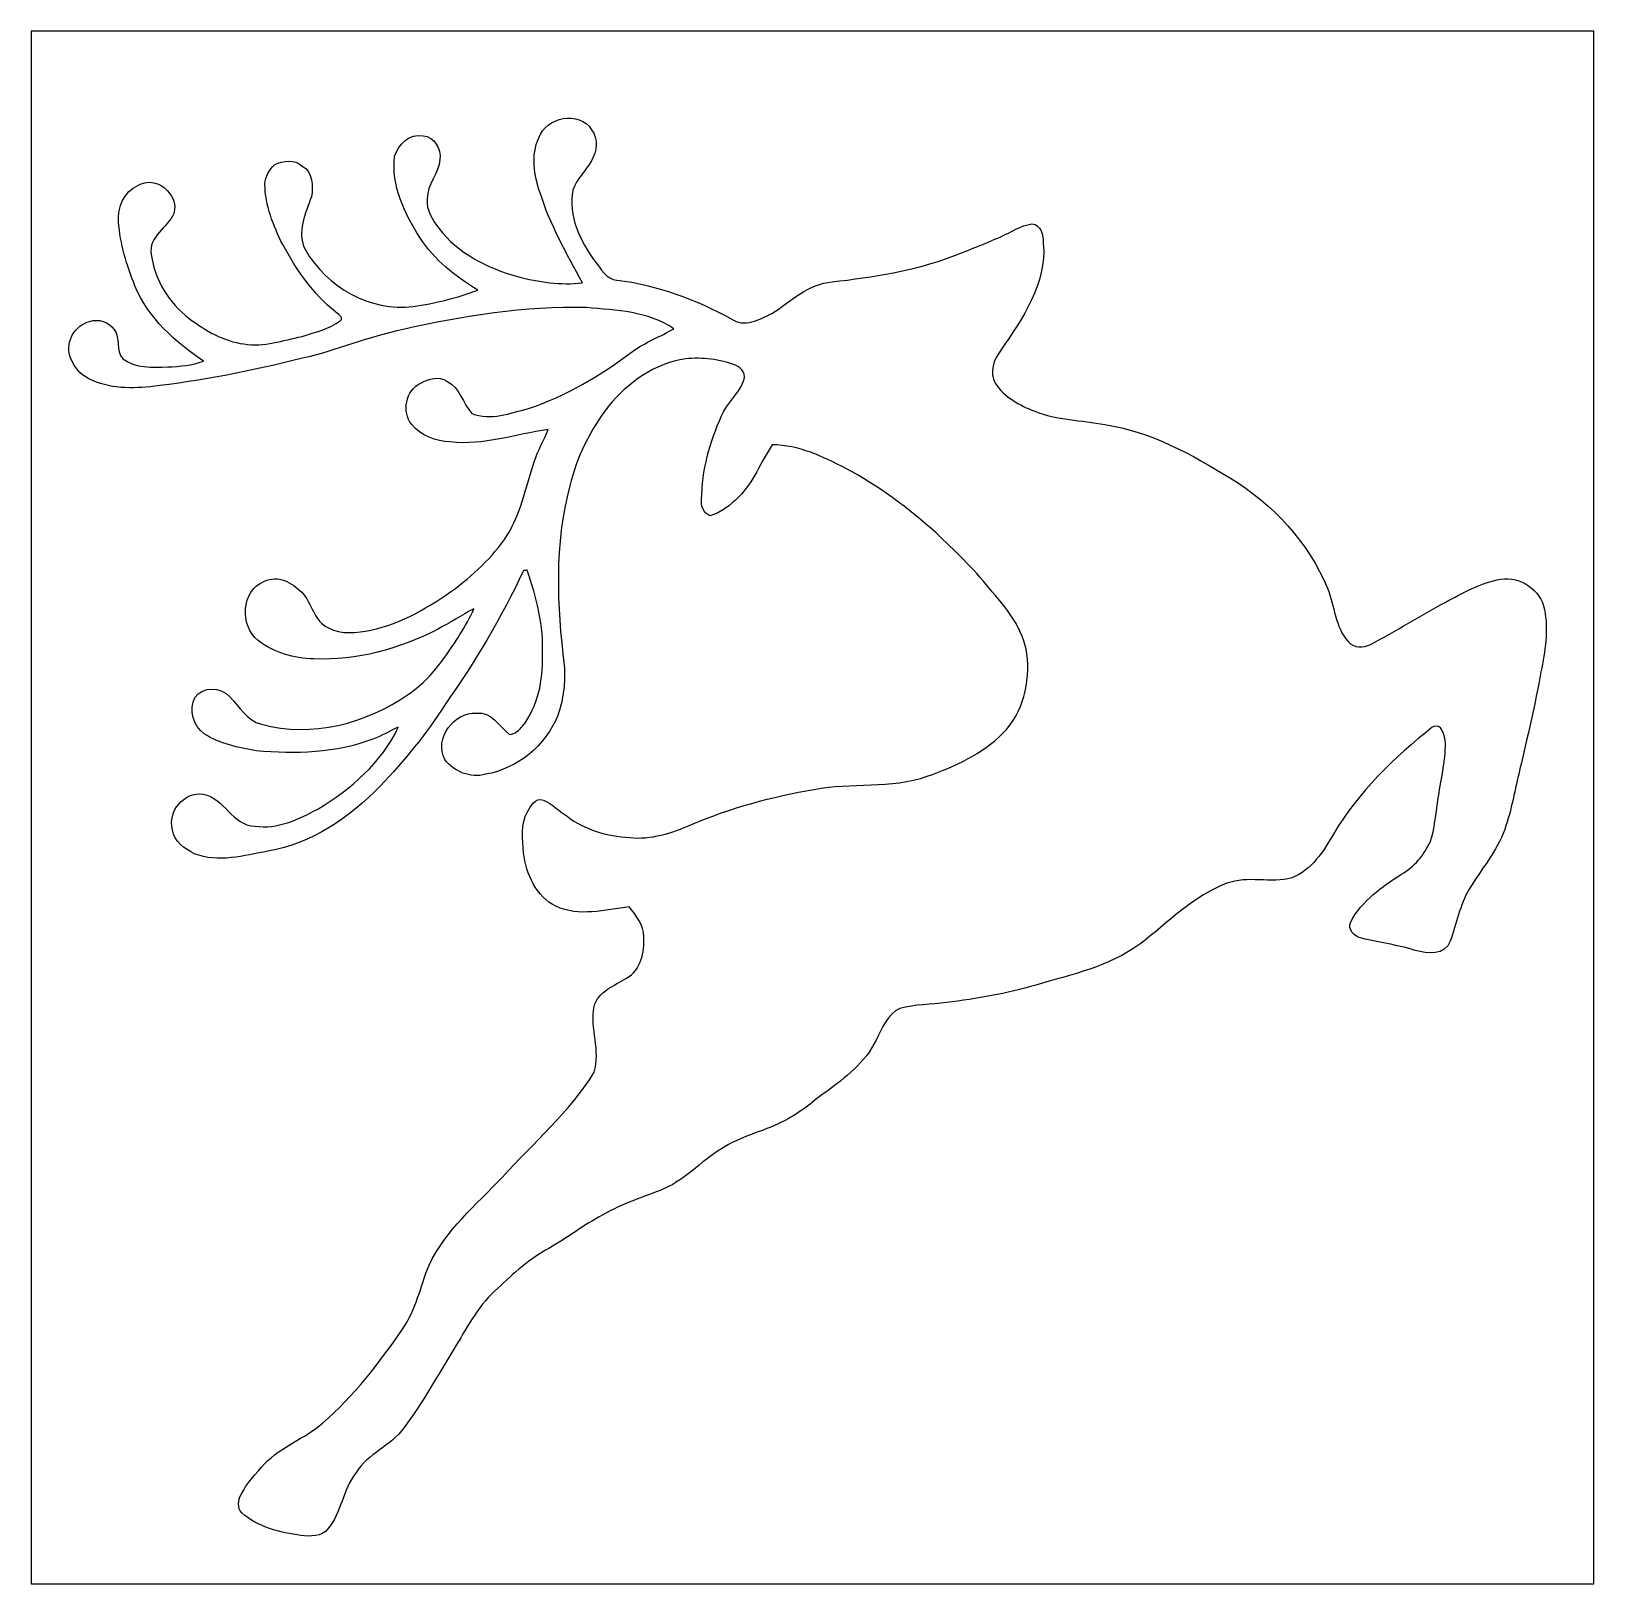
# Model space of a CAD drawing. Header units: centimetres. Extents: x -16.8 to 16.8, y -16.7 to 16.7.
import ezdxf

# ---------------------------------------------------------------- set-up
doc = ezdxf.new("R2010")
doc.units = ezdxf.units.CM
doc.header["$MEASUREMENT"] = 0
doc.layers.add('Layer 1', color=7, linetype='Continuous')

msp = doc.modelspace()

# ---------------------------------------------------------------- linework, layer by layer
at = {"layer": 'Layer 1', "color": 7}
for points, knots in [([(-16.77458, 16.66875), (-16.77458, 16.66875), (16.77458, 16.66875), (16.77458, 16.66875), (16.77458, 16.66875), (16.77458, 16.66875), (16.77458, -16.66875), (16.77458, -16.66875), (16.77458, -16.66875), (16.77458, -16.66875), (-16.77458, -16.66875), (-16.77458, -16.66875), (-16.77458, -16.66875), (-16.77458, -16.66875), (-16.77458, 16.66875), (-16.77458, 16.66875), (-16.77458, 16.66875), (-16.77458, 16.66875), (-16.77458, 16.66875), (-16.77458, 16.66875)], [0, 0, 0, 0, 0.16666667, 0.16666667, 0.16666667, 0.16666667, 0.33333333, 0.33333333, 0.33333333, 0.33333333, 0.5, 0.5, 0.5, 0.5, 0.66666667, 0.66666667, 0.66666667, 0.66666667, 1, 1, 1, 1]), ([(-5.87728, 14.37781), (-6.04838, 14.00387), (-5.97923, 13.57595), (-5.84906, 13.20165), (-5.84906, 13.20165), (-5.63951, 12.51585), (-5.27403, 11.89426), (-4.94136, 11.26384), (-4.94136, 11.26384), (-5.41055, 11.21304), (-5.88363, 11.28466), (-6.33765, 11.40142), (-6.33765, 11.40142), (-6.9783, 11.5824), (-7.61118, 11.89849), (-8.02393, 12.43718), (-8.02393, 12.43718), (-8.15799, 12.62062), (-8.30121, 12.82771), (-8.27017, 13.06936), (-8.27017, 13.06936), (-8.28146, 13.38157), (-8.0197, 13.61334), (-7.99924, 13.91814), (-7.99924, 13.91814), (-7.96396, 14.14321), (-8.12377, 14.40145), (-8.35801, 14.42473), (-8.35801, 14.42473), (-8.64835, 14.484), (-8.89106, 14.23917), (-8.97361, 13.98411), (-8.97361, 13.98411), (-9.04734, 13.35087), (-8.76124, 12.7575), (-8.43174, 12.23927), (-8.43174, 12.23927), (-8.12659, 11.75773), (-7.66657, 11.40425), (-7.18538, 11.11215), (-7.18538, 11.11215), (-7.63235, 10.9414), (-8.10084, 10.82781), (-8.57356, 10.75761), (-8.57356, 10.75761), (-9.49854, 10.63484), (-10.43023, 11.18552), (-10.88954, 11.97222), (-10.88954, 11.97222), (-11.08463, 12.34687), (-10.88214, 12.75503), (-10.75902, 13.11557), (-10.75902, 13.11557), (-10.71739, 13.34029), (-10.72797, 13.6465), (-10.95516, 13.77421), (-10.95516, 13.77421), (-11.12061, 13.92872), (-11.35839, 13.89027), (-11.54677, 13.80631), (-11.54677, 13.80631), (-11.66107, 13.69695), (-11.75244, 13.54949), (-11.75773, 13.38792), (-11.75773, 13.38792), (-11.75561, 12.92719), (-11.57605, 12.49292), (-11.37461, 12.08758), (-11.37461, 12.08758), (-11.07969, 11.54889), (-10.72868, 11.02748), (-10.24079, 10.64436), (-10.24079, 10.64436), (-10.21398, 10.60238), (-10.04711, 10.52795), (-10.1346, 10.45457), (-10.1346, 10.45457), (-10.37378, 10.27324), (-10.67858, 10.20939), (-10.95763, 10.11626), (-10.95763, 10.11626), (-11.36756, 10.027), (-11.78313, 9.88695), (-12.20788, 9.95292), (-12.20788, 9.95292), (-12.64461, 10.01183), (-13.03655, 10.23973), (-13.38192, 10.50255), (-13.38192, 10.50255), (-13.81654, 10.82993), (-14.1284, 11.32911), (-14.19648, 11.87168), (-14.19648, 11.87168), (-14.26563, 12.26291), (-13.84829, 12.44776), (-13.71071, 12.7575), (-13.71071, 12.7575), (-13.58971, 13.17766), (-14.10935, 13.59429), (-14.48294, 13.35476), (-14.48294, 13.35476), (-14.78774, 13.23128), (-14.91721, 12.88662), (-14.90098, 12.57794), (-14.90098, 12.57794), (-14.86359, 12.10381), (-14.72353, 11.64272), (-14.54714, 11.20316), (-14.54714, 11.20316), (-14.2621, 10.51101), (-13.68284, 9.99349), (-13.07394, 9.58497), (-13.07394, 9.58497), (-13.32018, 9.4936), (-13.58477, 9.47208), (-13.84512, 9.46044), (-13.84512, 9.46044), (-14.17038, 9.4488), (-14.53656, 9.43116), (-14.81067, 9.63683), (-14.81067, 9.63683), (-14.96342, 9.80863), (-14.86288, 10.08133), (-14.99235, 10.26619), (-14.99235, 10.26619), (-15.11194, 10.42352), (-15.3289, 10.50608), (-15.52081, 10.43446), (-15.52081, 10.43446), (-15.83725, 10.36567), (-16.03516, 10.00795), (-15.94556, 9.69927), (-15.94556, 9.69927), (-15.88629, 9.52253), (-15.77975, 9.35249), (-15.61818, 9.25301), (-15.61818, 9.25301), (-15.20155, 8.99971), (-14.6939, 8.98454), (-14.22294, 9.03605), (-14.22294, 9.03605), (-13.11981, 9.15741), (-12.02902, 9.37542), (-10.9534, 9.646), (-10.9534, 9.646), (-10.21997, 9.81287), (-9.52359, 10.11273), (-8.78699, 10.26689), (-8.78699, 10.26689), (-7.49759, 10.55864), (-6.17679, 10.76537), (-4.85175, 10.73432), (-4.85175, 10.73432), (-4.21816, 10.67329), (-3.52108, 10.66059), (-2.97886, 10.28206), (-2.97886, 10.28206), (-3.26778, 10.10673), (-3.59198, 9.99596), (-3.86256, 9.78923), (-3.86256, 9.78923), (-4.5466, 9.28476), (-5.28461, 8.8332), (-6.09706, 8.56827), (-6.09706, 8.56827), (-6.48653, 8.46737), (-6.91656, 8.30086), (-7.31238, 8.45891), (-7.31238, 8.45891), (-7.51099, 8.6741), (-7.56603, 9.01629), (-7.84931, 9.15388), (-7.84931, 9.15388), (-8.01864, 9.27735), (-8.24548, 9.20785), (-8.41093, 9.11507), (-8.41093, 9.11507), (-8.73054, 8.96338), (-8.82791, 8.49454), (-8.60425, 8.22396), (-8.60425, 8.22396), (-8.40564, 7.97842), (-8.08708, 7.86165), (-7.77804, 7.85001), (-7.77804, 7.85001), (-7.06402, 7.76922), (-6.37328, 8.0137), (-5.67619, 8.11847), (-5.67619, 8.11847), (-5.7658, 7.88282), (-5.8988, 7.66516), (-5.97464, 7.42386), (-5.97464, 7.42386), (-6.14574, 6.92679), (-6.24029, 6.39833), (-6.50169, 5.93654), (-6.50169, 5.93654), (-6.79097, 5.44442), (-7.21995, 5.05107), (-7.66727, 4.70464), (-7.66727, 4.70464), (-8.21831, 4.31165), (-8.81592, 3.9497), (-9.48619, 3.80647), (-9.48619, 3.80647), (-9.78182, 3.75426), (-10.11837, 3.70417), (-10.39178, 3.85868), (-10.39178, 3.85868), (-10.70786, 3.99697), (-10.74702, 4.39103), (-10.96821, 4.62421), (-10.96821, 4.62421), (-11.17036, 4.82812), (-11.48221, 5.00133), (-11.76973, 4.85669), (-11.76973, 4.85669), (-12.26714, 4.65914), (-12.30383, 3.90137), (-11.90131, 3.58563), (-11.90131, 3.58563), (-11.56194, 3.32564), (-11.13296, 3.19405), (-10.70716, 3.19264), (-10.70716, 3.19264), (-9.78323, 3.14396), (-8.87342, 3.41101), (-8.05427, 3.82164), (-8.05427, 3.82164), (-7.78933, 3.96487), (-7.5378, 4.13173), (-7.26899, 4.26791), (-7.26899, 4.26791), (-7.44291, 3.88549), (-7.67821, 3.53519), (-7.92057, 3.1937), (-7.92057, 3.1937), (-8.13047, 2.90266), (-8.376, 2.63384), (-8.67586, 2.43311), (-8.67586, 2.43311), (-9.57545, 1.79987), (-10.75443, 1.49613), (-11.83252, 1.78647), (-11.83252, 1.78647), (-12.14508, 1.86866), (-12.30277, 2.16041), (-12.50985, 2.37808), (-12.50985, 2.37808), (-12.70212, 2.58727), (-13.09335, 2.61267), (-13.26303, 2.36079), (-13.26303, 2.36079), (-13.39109, 2.09726), (-13.30466, 1.74696), (-13.05878, 1.58291), (-13.05878, 1.58291), (-12.72822, 1.36102), (-12.32676, 1.28764), (-11.94223, 1.21673), (-11.94223, 1.21673), (-11.1065, 1.14265), (-10.23197, 1.16628), (-9.43857, 1.46932), (-9.43857, 1.46932), (-9.24842, 1.53494), (-9.07874, 1.64606), (-8.89388, 1.72367), (-8.89388, 1.72367), (-9.25019, 0.96449), (-9.91059, 0.3937), (-10.61826, -0.03281), (-10.61826, -0.03281), (-11.03242, -0.25612), (-11.48962, -0.47166), (-11.97328, -0.4004), (-11.97328, -0.4004), (-12.46223, -0.38135), (-12.62345, 0.19685), (-13.08241, 0.28787), (-13.08241, 0.28787), (-13.48916, 0.34502), (-13.85923, -0.08149), (-13.74105, -0.47837), (-13.74105, -0.47837), (-13.71283, -0.73307), (-13.47823, -0.88759), (-13.27079, -0.99272), (-13.27079, -0.99272), (-12.76244, -1.19556), (-12.20788, -1.03011), (-11.69247, -0.94051), (-11.69247, -0.94051), (-10.75126, -0.77682), (-9.93634, -0.21096), (-9.28088, 0.46108), (-9.28088, 0.46108), (-8.76441, 0.99907), (-8.29169, 1.58115), (-7.88882, 2.20874), (-7.88882, 2.20874), (-7.25135, 3.11926), (-6.67385, 4.07776), (-6.20783, 5.08741), (-6.20783, 5.08741), (-6.18666, 5.08988), (-6.14504, 5.09517), (-6.12387, 5.09764), (-6.12387, 5.09764), (-5.92949, 4.50603), (-5.76474, 3.89184), (-5.79826, 3.26284), (-5.79826, 3.26284), (-5.78344, 2.73226), (-5.89174, 2.1717), (-6.22547, 1.74554), (-6.22547, 1.74554), (-6.29849, 1.66441), (-6.38704, 1.57551), (-6.5024, 1.56916), (-6.5024, 1.56916), (-6.72183, 1.73743), (-6.89257, 2.06692), (-7.21395, 2.02636), (-7.21395, 2.02636), (-7.69867, 2.05246), (-8.13294, 1.48272), (-7.8934, 1.03152), (-7.8934, 1.03152), (-7.70079, 0.76694), (-7.34095, 0.62724), (-7.01957, 0.71226), (-7.01957, 0.71226), (-6.33377, 0.83679), (-5.72453, 1.32927), (-5.46911, 1.97908), (-5.46911, 1.97908), (-5.34917, 2.32375), (-5.29978, 2.69381), (-5.33047, 3.05753), (-5.33047, 3.05753), (-5.49099, 4.33282), (-5.54567, 5.65362), (-5.21264, 6.90704), (-5.21264, 6.90704), (-5.0613, 7.52722), (-4.77203, 8.11177), (-4.38291, 8.6166), (-4.38291, 8.6166), (-3.96381, 9.1253), (-3.39125, 9.53523), (-2.72874, 9.63542), (-2.72874, 9.63542), (-2.36608, 9.66717), (-1.99108, 9.6326), (-1.65171, 9.49501), (-1.65171, 9.49501), (-1.51589, 9.44386), (-1.40617, 9.28758), (-1.48978, 9.13941), (-1.48978, 9.13941), (-1.59456, 8.86848), (-1.84009, 8.6801), (-1.95404, 8.41199), (-1.95404, 8.41199), (-2.20451, 7.84719), (-2.37702, 7.23618), (-2.37984, 6.61529), (-2.37984, 6.61529), (-2.40453, 6.47665), (-2.33645, 6.32001), (-2.20416, 6.26498), (-2.20416, 6.26498), (-1.96321, 6.32813), (-1.76213, 6.4957), (-1.58574, 6.66468), (-1.58574, 6.66468), (-1.26294, 6.98288), (-1.11478, 7.42033), (-0.86325, 7.78898), (-0.86325, 7.78898), (-0.29739, 7.78263), (0.22578, 7.53639), (0.71649, 7.27851), (0.71649, 7.27851), (1.42381, 6.91233), (2.05811, 6.42444), (2.65324, 5.89844), (2.65324, 5.89844), (3.04729, 5.51639), (3.45475, 5.14421), (3.79271, 4.70958), (3.79271, 4.70958), (4.15184, 4.30177), (4.52543, 3.85374), (4.60199, 3.29741), (4.60199, 3.29741), (4.67854, 2.69558), (4.52931, 2.02953), (4.08587, 1.59385), (4.08587, 1.59385), (3.64349, 1.14229), (3.05012, 0.88124), (2.46486, 0.67028), (2.46486, 0.67028), (1.6824, 0.39582), (0.83608, 0.54539), (0.03316, 0.38841), (0.03316, 0.38841), (-0.86713, 0.23319), (-1.75683, -0.00423), (-2.59715, -0.36618), (-2.59715, -0.36618), (-3.01554, -0.54857), (-3.46957, -0.69568), (-3.93241, -0.64664), (-3.93241, -0.64664), (-4.40584, -0.61207), (-4.89021, -0.48366), (-5.27121, -0.18874), (-5.27121, -0.18874), (-5.43878, -0.07338), (-5.58659, 0.07197), (-5.77391, 0.15593), (-5.77391, 0.15593), (-5.95595, 0.21802), (-6.0512, 0.03634), (-6.11717, -0.08961), (-6.11717, -0.08961), (-6.27521, -0.35701), (-6.22547, -0.68157), (-6.20289, -0.97614), (-6.20289, -0.97614), (-6.1468, -1.4291), (-5.94148, -1.91029), (-5.50898, -2.1209), (-5.50898, -2.1209), (-5.01297, -2.3562), (-4.45064, -2.19639), (-3.93347, -2.13043), (-3.93347, -2.13043), (-3.78213, -2.31951), (-3.62479, -2.52412), (-3.62338, -2.77989), (-3.62338, -2.77989), (-3.60398, -3.10056), (-3.68371, -3.4985), (-3.99344, -3.66219), (-3.99344, -3.66219), (-4.24991, -3.83011), (-4.60516, -3.94617), (-4.69124, -4.27214), (-4.69124, -4.27214), (-4.77767, -4.74028), (-4.54307, -5.22393), (-4.68877, -5.68643), (-4.68877, -5.68643), (-5.21476, -6.54332), (-5.99616, -7.20055), (-6.66221, -7.94279), (-6.66221, -7.94279), (-7.22595, -8.53299), (-7.87506, -9.07556), (-8.23348, -9.82662), (-8.23348, -9.82662), (-8.42504, -10.28312), (-8.50618, -10.79077), (-8.80322, -11.19928), (-8.80322, -11.19928), (-9.30346, -11.92883), (-9.84532, -12.64461), (-10.52336, -13.21929), (-10.52336, -13.21929), (-10.9026, -13.55972), (-11.41413, -13.71565), (-11.76443, -14.09382), (-11.76443, -14.09382), (-11.95388, -14.29632), (-12.14155, -14.50728), (-12.27067, -14.75458), (-12.27067, -14.75458), (-12.33488, -14.87346), (-12.35675, -15.04315), (-12.25197, -15.14475), (-12.25197, -15.14475), (-11.90519, -15.46049), (-11.43176, -15.56526), (-10.98303, -15.63405), (-10.98303, -15.63405), (-10.78724, -15.65592), (-10.54171, -15.65804), (-10.40306, -15.49153), (-10.40306, -15.49153), (-10.12049, -15.13452), (-10.08309, -14.65157), (-9.80405, -14.29103), (-9.80405, -14.29103), (-9.54899, -13.87263), (-9.04946, -13.71106), (-8.7697, -13.3156), (-8.7697, -13.3156), (-8.37071, -12.78184), (-8.04545, -12.198), (-7.70079, -11.62897), (-7.70079, -11.62897), (-7.4355, -11.19928), (-7.20161, -10.73714), (-6.82801, -10.38754), (-6.82801, -10.38754), (-6.483, -10.07075), (-6.14398, -9.73914), (-5.73158, -9.50877), (-5.73158, -9.50877), (-5.33753, -9.28582), (-4.97381, -9.01382), (-4.58082, -8.78875), (-4.58082, -8.78875), (-4.16948, -8.54745), (-3.71687, -8.39047), (-3.27237, -8.2229), (-3.27237, -8.2229), (-2.76719, -8.02887), (-2.40736, -7.60483), (-1.95333, -7.32825), (-1.95333, -7.32825), (-1.55575, -7.0612), (-1.07738, -6.9663), (-0.6537, -6.75252), (-0.6537, -6.75252), (-0.30551, -6.59201), (-0.02046, -6.33095), (0.28857, -6.10941), (0.28857, -6.10941), (0.70414, -5.80531), (1.13665, -5.47441), (1.36349, -4.9978), (1.36349, -4.9978), (1.49331, -4.75051), (1.60655, -4.43971), (1.87607, -4.31271), (1.87607, -4.31271), (2.2031, -4.22628), (2.546, -4.23228), (2.88008, -4.18783), (2.88008, -4.18783), (3.52566, -4.10386), (4.17124, -3.99979), (4.79601, -3.81282), (4.79601, -3.81282), (5.56225, -3.5874), (6.37011, -3.41454), (7.02733, -2.93476), (7.02733, -2.93476), (7.63199, -2.47509), (8.1721, -1.90147), (8.89635, -1.62807), (8.89635, -1.62807), (9.34685, -1.45627), (9.83615, -1.63795), (10.29335, -1.50742), (10.29335, -1.50742), (10.71598, -1.34796), (10.97033, -0.94262), (11.18764, -0.5715), (11.18764, -0.5715), (11.72034, 0.33338), (12.48869, 1.07315), (13.30396, 1.72261), (13.30396, 1.72261), (13.52867, 1.84785), (13.56748, 1.52647), (13.59041, 1.3903), (13.59041, 1.3903), (13.59323, 0.97437), (13.48705, 0.56797), (13.42813, 0.15804), (13.42813, 0.15804), (13.37839, -0.14252), (13.36393, -0.45261), (13.25986, -0.74189), (13.25986, -0.74189), (13.12898, -1.02447), (12.92154, -1.276), (12.64991, -1.43228), (12.64991, -1.43228), (12.22798, -1.70004), (11.79583, -2.00448), (11.55665, -2.45639), (11.55665, -2.45639), (11.4748, -2.62431), (11.64378, -2.7746), (11.79548, -2.80917), (11.79548, -2.80917), (12.17718, -2.89842), (12.56665, -2.95451), (12.94306, -3.06811), (12.94306, -3.06811), (13.19989, -3.14325), (13.57842, -3.18523), (13.69519, -2.87091), (13.69519, -2.87091), (13.82924, -2.49802), (13.89556, -2.09585), (14.10123, -1.75189), (14.10123, -1.75189), (14.35876, -1.3275), (14.69178, -0.94227), (14.86288, -0.4699), (14.86288, -0.4699), (15.01352, -0.04904), (15.0809, 0.39511), (15.19096, 0.82726), (15.19096, 0.82726), (15.35042, 1.52083), (15.51799, 2.21333), (15.64076, 2.915), (15.64076, 2.915), (15.72789, 3.35245), (15.80691, 3.80894), (15.71519, 4.25203), (15.71519, 4.25203), (15.64252, 4.67148), (15.19626, 4.97205), (14.77962, 4.90044), (14.77962, 4.90044), (14.34536, 4.83129), (13.96541, 4.60481), (13.5823, 4.40478), (13.5823, 4.40478), (13.04713, 4.1088), (12.52537, 3.78778), (11.98386, 3.50273), (11.98386, 3.50273), (11.83181, 3.41771), (11.61803, 3.42406), (11.49985, 3.56235), (11.49985, 3.56235), (11.21833, 3.87879), (11.21445, 4.33176), (11.05711, 4.70747), (11.05711, 4.70747), (10.64436, 5.69313), (9.88695, 6.51969), (8.97537, 7.06861), (8.97537, 7.06861), (8.14211, 7.5819), (7.25981, 8.07685), (6.27697, 8.22078), (6.27697, 8.22078), (5.77638, 8.32556), (5.2518, 8.31356), (4.77202, 8.509), (4.77202, 8.509), (4.44712, 8.63388), (4.11762, 8.80957), (3.92359, 9.10872), (3.92359, 9.10872), (3.78989, 9.33838), (3.89043, 9.62695), (4.04601, 9.81992), (4.04601, 9.81992), (4.50532, 10.50219), (5.03908, 11.24832), (4.95547, 12.11721), (4.95547, 12.11721), (4.96358, 12.27455), (4.90926, 12.52396), (4.71029, 12.53067), (4.71029, 12.53067), (4.46476, 12.50174), (4.26261, 12.35357), (4.04283, 12.25585), (4.04283, 12.25585), (3.70452, 12.10698), (3.36056, 11.9701), (3.0159, 11.83675), (3.0159, 11.83675), (2.18334, 11.52313), (1.29999, 11.39049), (0.42086, 11.28607), (0.42086, 11.28607), (-0.08996, 11.25361), (-0.46143, 10.86697), (-0.86995, 10.60979), (-0.86995, 10.60979), (-1.13312, 10.47856), (-1.47038, 10.28982), (-1.74484, 10.49584), (-1.74484, 10.49584), (-2.5086, 10.90895), (-3.33481, 11.21939), (-4.20053, 11.32664), (-4.20053, 11.32664), (-4.4323, 11.33934), (-4.54201, 11.57323), (-4.67254, 11.73127), (-4.67254, 11.73127), (-4.99322, 12.16448), (-5.25357, 12.7067), (-5.14562, 13.25915), (-5.14562, 13.25915), (-5.05813, 13.49269), (-4.87186, 13.67296), (-4.74839, 13.8871), (-4.74839, 13.8871), (-4.62351, 14.08606), (-4.59846, 14.35806), (-4.74204, 14.55526), (-4.74204, 14.55526), (-5.00274, 14.97718), (-5.73299, 14.82407), (-5.87728, 14.37781)], [0, 0, 0, 0, 0.00558659, 0.00558659, 0.00558659, 0.00558659, 0.01117318, 0.01117318, 0.01117318, 0.01117318, 0.01675978, 0.01675978, 0.01675978, 0.01675978, 0.02234637, 0.02234637, 0.02234637, 0.02234637, 0.02793296, 0.02793296, 0.02793296, 0.02793296, 0.03351955, 0.03351955, 0.03351955, 0.03351955, 0.03910615, 0.03910615, 0.03910615, 0.03910615, 0.04469274, 0.04469274, 0.04469274, 0.04469274, 0.05027933, 0.05027933, 0.05027933, 0.05027933, 0.05586592, 0.05586592, 0.05586592, 0.05586592, 0.06145251, 0.06145251, 0.06145251, 0.06145251, 0.06703911, 0.06703911, 0.06703911, 0.06703911, 0.0726257, 0.0726257, 0.0726257, 0.0726257, 0.07821229, 0.07821229, 0.07821229, 0.07821229, 0.08379888, 0.08379888, 0.08379888, 0.08379888, 0.08938547, 0.08938547, 0.08938547, 0.08938547, 0.09497207, 0.09497207, 0.09497207, 0.09497207, 0.10055866, 0.10055866, 0.10055866, 0.10055866, 0.10614525, 0.10614525, 0.10614525, 0.10614525, 0.11173184, 0.11173184, 0.11173184, 0.11173184, 0.11731844, 0.11731844, 0.11731844, 0.11731844, 0.12290503, 0.12290503, 0.12290503, 0.12290503, 0.12849162, 0.12849162, 0.12849162, 0.12849162, 0.13407821, 0.13407821, 0.13407821, 0.13407821, 0.1396648, 0.1396648, 0.1396648, 0.1396648, 0.1452514, 0.1452514, 0.1452514, 0.1452514, 0.15083799, 0.15083799, 0.15083799, 0.15083799, 0.15642458, 0.15642458, 0.15642458, 0.15642458, 0.16201117, 0.16201117, 0.16201117, 0.16201117, 0.16759777, 0.16759777, 0.16759777, 0.16759777, 0.17318436, 0.17318436, 0.17318436, 0.17318436, 0.17877095, 0.17877095, 0.17877095, 0.17877095, 0.18435754, 0.18435754, 0.18435754, 0.18435754, 0.18994413, 0.18994413, 0.18994413, 0.18994413, 0.19553073, 0.19553073, 0.19553073, 0.19553073, 0.20111732, 0.20111732, 0.20111732, 0.20111732, 0.20670391, 0.20670391, 0.20670391, 0.20670391, 0.2122905, 0.2122905, 0.2122905, 0.2122905, 0.21787709, 0.21787709, 0.21787709, 0.21787709, 0.22346369, 0.22346369, 0.22346369, 0.22346369, 0.22905028, 0.22905028, 0.22905028, 0.22905028, 0.23463687, 0.23463687, 0.23463687, 0.23463687, 0.24022346, 0.24022346, 0.24022346, 0.24022346, 0.24581006, 0.24581006, 0.24581006, 0.24581006, 0.25139665, 0.25139665, 0.25139665, 0.25139665, 0.25698324, 0.25698324, 0.25698324, 0.25698324, 0.26256983, 0.26256983, 0.26256983, 0.26256983, 0.26815642, 0.26815642, 0.26815642, 0.26815642, 0.27374302, 0.27374302, 0.27374302, 0.27374302, 0.27932961, 0.27932961, 0.27932961, 0.27932961, 0.2849162, 0.2849162, 0.2849162, 0.2849162, 0.29050279, 0.29050279, 0.29050279, 0.29050279, 0.29608939, 0.29608939, 0.29608939, 0.29608939, 0.30167598, 0.30167598, 0.30167598, 0.30167598, 0.30726257, 0.30726257, 0.30726257, 0.30726257, 0.31284916, 0.31284916, 0.31284916, 0.31284916, 0.31843575, 0.31843575, 0.31843575, 0.31843575, 0.32402235, 0.32402235, 0.32402235, 0.32402235, 0.32960894, 0.32960894, 0.32960894, 0.32960894, 0.33519553, 0.33519553, 0.33519553, 0.33519553, 0.34078212, 0.34078212, 0.34078212, 0.34078212, 0.34636872, 0.34636872, 0.34636872, 0.34636872, 0.35195531, 0.35195531, 0.35195531, 0.35195531, 0.3575419, 0.3575419, 0.3575419, 0.3575419, 0.36312849, 0.36312849, 0.36312849, 0.36312849, 0.36871508, 0.36871508, 0.36871508, 0.36871508, 0.37430168, 0.37430168, 0.37430168, 0.37430168, 0.37988827, 0.37988827, 0.37988827, 0.37988827, 0.38547486, 0.38547486, 0.38547486, 0.38547486, 0.39106145, 0.39106145, 0.39106145, 0.39106145, 0.39664804, 0.39664804, 0.39664804, 0.39664804, 0.40223464, 0.40223464, 0.40223464, 0.40223464, 0.40782123, 0.40782123, 0.40782123, 0.40782123, 0.41340782, 0.41340782, 0.41340782, 0.41340782, 0.41899441, 0.41899441, 0.41899441, 0.41899441, 0.42458101, 0.42458101, 0.42458101, 0.42458101, 0.4301676, 0.4301676, 0.4301676, 0.4301676, 0.43575419, 0.43575419, 0.43575419, 0.43575419, 0.44134078, 0.44134078, 0.44134078, 0.44134078, 0.44692737, 0.44692737, 0.44692737, 0.44692737, 0.45251397, 0.45251397, 0.45251397, 0.45251397, 0.45810056, 0.45810056, 0.45810056, 0.45810056, 0.46368715, 0.46368715, 0.46368715, 0.46368715, 0.46927374, 0.46927374, 0.46927374, 0.46927374, 0.47486034, 0.47486034, 0.47486034, 0.47486034, 0.48044693, 0.48044693, 0.48044693, 0.48044693, 0.48603352, 0.48603352, 0.48603352, 0.48603352, 0.49162011, 0.49162011, 0.49162011, 0.49162011, 0.4972067, 0.4972067, 0.4972067, 0.4972067, 0.5027933, 0.5027933, 0.5027933, 0.5027933, 0.50837989, 0.50837989, 0.50837989, 0.50837989, 0.51396648, 0.51396648, 0.51396648, 0.51396648, 0.51955307, 0.51955307, 0.51955307, 0.51955307, 0.52513966, 0.52513966, 0.52513966, 0.52513966, 0.53072626, 0.53072626, 0.53072626, 0.53072626, 0.53631285, 0.53631285, 0.53631285, 0.53631285, 0.54189944, 0.54189944, 0.54189944, 0.54189944, 0.54748603, 0.54748603, 0.54748603, 0.54748603, 0.55307263, 0.55307263, 0.55307263, 0.55307263, 0.55865922, 0.55865922, 0.55865922, 0.55865922, 0.56424581, 0.56424581, 0.56424581, 0.56424581, 0.5698324, 0.5698324, 0.5698324, 0.5698324, 0.57541899, 0.57541899, 0.57541899, 0.57541899, 0.58100559, 0.58100559, 0.58100559, 0.58100559, 0.58659218, 0.58659218, 0.58659218, 0.58659218, 0.59217877, 0.59217877, 0.59217877, 0.59217877, 0.59776536, 0.59776536, 0.59776536, 0.59776536, 0.60335196, 0.60335196, 0.60335196, 0.60335196, 0.60893855, 0.60893855, 0.60893855, 0.60893855, 0.61452514, 0.61452514, 0.61452514, 0.61452514, 0.62011173, 0.62011173, 0.62011173, 0.62011173, 0.62569832, 0.62569832, 0.62569832, 0.62569832, 0.63128492, 0.63128492, 0.63128492, 0.63128492, 0.63687151, 0.63687151, 0.63687151, 0.63687151, 0.6424581, 0.6424581, 0.6424581, 0.6424581, 0.64804469, 0.64804469, 0.64804469, 0.64804469, 0.65363128, 0.65363128, 0.65363128, 0.65363128, 0.65921788, 0.65921788, 0.65921788, 0.65921788, 0.66480447, 0.66480447, 0.66480447, 0.66480447, 0.67039106, 0.67039106, 0.67039106, 0.67039106, 0.67597765, 0.67597765, 0.67597765, 0.67597765, 0.68156425, 0.68156425, 0.68156425, 0.68156425, 0.68715084, 0.68715084, 0.68715084, 0.68715084, 0.69273743, 0.69273743, 0.69273743, 0.69273743, 0.69832402, 0.69832402, 0.69832402, 0.69832402, 0.70391061, 0.70391061, 0.70391061, 0.70391061, 0.70949721, 0.70949721, 0.70949721, 0.70949721, 0.7150838, 0.7150838, 0.7150838, 0.7150838, 0.72067039, 0.72067039, 0.72067039, 0.72067039, 0.72625698, 0.72625698, 0.72625698, 0.72625698, 0.73184358, 0.73184358, 0.73184358, 0.73184358, 0.73743017, 0.73743017, 0.73743017, 0.73743017, 0.74301676, 0.74301676, 0.74301676, 0.74301676, 0.74860335, 0.74860335, 0.74860335, 0.74860335, 0.75418994, 0.75418994, 0.75418994, 0.75418994, 0.75977654, 0.75977654, 0.75977654, 0.75977654, 0.76536313, 0.76536313, 0.76536313, 0.76536313, 0.77094972, 0.77094972, 0.77094972, 0.77094972, 0.77653631, 0.77653631, 0.77653631, 0.77653631, 0.78212291, 0.78212291, 0.78212291, 0.78212291, 0.7877095, 0.7877095, 0.7877095, 0.7877095, 0.79329609, 0.79329609, 0.79329609, 0.79329609, 0.79888268, 0.79888268, 0.79888268, 0.79888268, 0.80446927, 0.80446927, 0.80446927, 0.80446927, 0.81005587, 0.81005587, 0.81005587, 0.81005587, 0.81564246, 0.81564246, 0.81564246, 0.81564246, 0.82122905, 0.82122905, 0.82122905, 0.82122905, 0.82681564, 0.82681564, 0.82681564, 0.82681564, 0.83240223, 0.83240223, 0.83240223, 0.83240223, 0.83798883, 0.83798883, 0.83798883, 0.83798883, 0.84357542, 0.84357542, 0.84357542, 0.84357542, 0.84916201, 0.84916201, 0.84916201, 0.84916201, 0.8547486, 0.8547486, 0.8547486, 0.8547486, 0.8603352, 0.8603352, 0.8603352, 0.8603352, 0.86592179, 0.86592179, 0.86592179, 0.86592179, 0.87150838, 0.87150838, 0.87150838, 0.87150838, 0.87709497, 0.87709497, 0.87709497, 0.87709497, 0.88268156, 0.88268156, 0.88268156, 0.88268156, 0.88826816, 0.88826816, 0.88826816, 0.88826816, 0.89385475, 0.89385475, 0.89385475, 0.89385475, 0.89944134, 0.89944134, 0.89944134, 0.89944134, 0.90502793, 0.90502793, 0.90502793, 0.90502793, 0.91061453, 0.91061453, 0.91061453, 0.91061453, 0.91620112, 0.91620112, 0.91620112, 0.91620112, 0.92178771, 0.92178771, 0.92178771, 0.92178771, 0.9273743, 0.9273743, 0.9273743, 0.9273743, 0.93296089, 0.93296089, 0.93296089, 0.93296089, 0.93854749, 0.93854749, 0.93854749, 0.93854749, 0.94413408, 0.94413408, 0.94413408, 0.94413408, 0.94972067, 0.94972067, 0.94972067, 0.94972067, 0.95530726, 0.95530726, 0.95530726, 0.95530726, 0.96089385, 0.96089385, 0.96089385, 0.96089385, 0.96648045, 0.96648045, 0.96648045, 0.96648045, 0.97206704, 0.97206704, 0.97206704, 0.97206704, 0.97765363, 0.97765363, 0.97765363, 0.97765363, 0.98324022, 0.98324022, 0.98324022, 0.98324022, 0.98882682, 0.98882682, 0.98882682, 0.98882682, 1, 1, 1, 1])]:
    msp.add_open_spline(points, degree=3, knots=knots, dxfattribs=at)

doc.saveas('drawing.dxf')
